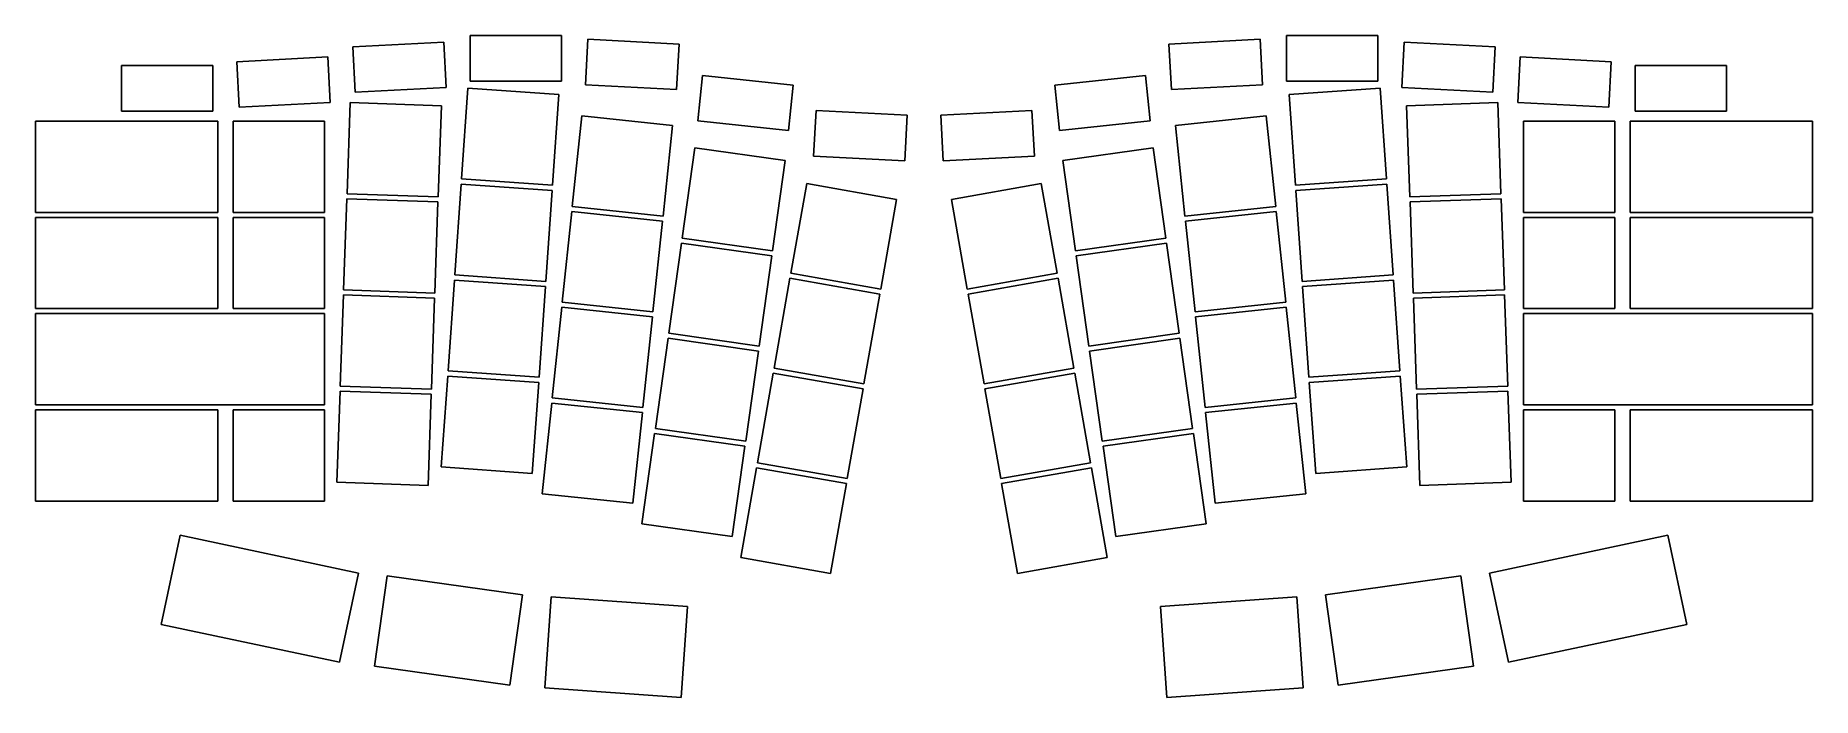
# Model space of a CAD drawing. Header units: millimetres. Extents: x -161 to 190, y -35 to 96.
import ezdxf

# ---------------------------------------------------------------- set-up
doc = ezdxf.new("R2010")
doc.units = ezdxf.units.MM

msp = doc.modelspace()

# ---------------------------------------------------------------- linework, layer by layer
at = {"linetype": 'CONTINUOUS'}
for p, q in [((-75.29, 95.78), (-57.29, 95.78)), ((-75.29, 86.78), (-75.29, 95.78)), ((-57.29, 95.78), (-57.29, 86.78)), ((-52.54, 86.05), (-52.07, 95.04)), ((-52.07, 95.04), (-34.1, 94.09)), ((62.6, 94.09), (80.57, 95.04)), ((80.57, 95.04), (81.04, 86.05)), ((85.79, 95.78), (103.79, 95.78)), ((85.79, 86.78), (85.79, 95.78)), ((103.79, 95.78), (103.79, 86.78)), ((-121.39, 90.6), (-103.41, 91.54)), ((-103.41, 91.54), (-102.94, 82.55)), ((-98.51, 93.55), (-80.54, 94.49)), ((-98.04, 84.56), (-98.51, 93.55)), ((-80.54, 94.49), (-80.07, 85.5)), ((-34.1, 94.09), (-34.57, 85.11)), ((63.07, 85.11), (62.6, 94.09)), ((108.57, 85.5), (109.04, 94.49)), ((109.04, 94.49), (127.01, 93.55)), ((127.01, 93.55), (126.54, 84.56)), ((131.44, 82.55), (131.91, 91.54)), ((131.91, 91.54), (149.89, 90.6)), ((-144.14, 89.87), (-126.14, 89.87)), ((-144.14, 80.87), (-144.14, 89.87)), ((-126.14, 89.87), (-126.14, 80.87)), ((-120.92, 81.61), (-121.39, 90.6)), ((-30.42, 78.91), (-29.48, 87.86)), ((-29.48, 87.86), (-11.58, 85.98)), ((40.08, 85.98), (57.98, 87.86)), ((57.98, 87.86), (58.92, 78.91)), ((149.89, 90.6), (149.42, 81.61)), ((154.64, 89.87), (172.64, 89.87)), ((154.64, 80.87), (154.64, 89.87)), ((172.64, 89.87), (172.64, 80.87)), ((-80.07, 85.5), (-98.04, 84.56)), ((-77.04, 67.45), (-75.78, 85.41)), ((-75.78, 85.41), (-57.83, 84.15)), ((-57.29, 86.78), (-75.29, 86.78)), ((-34.57, 85.11), (-52.54, 86.05)), ((-11.58, 85.98), (-12.52, 77.03)), ((41.02, 77.03), (40.08, 85.98)), ((81.04, 86.05), (63.07, 85.11)), ((103.79, 86.78), (85.79, 86.78)), ((86.33, 84.15), (104.28, 85.41)), ((104.28, 85.41), (105.54, 67.45)), ((126.54, 84.56), (108.57, 85.5)), ((-126.14, 80.87), (-144.14, 80.87)), ((-102.94, 82.55), (-120.92, 81.61)), ((-99.63, 64.55), (-99, 82.54)), ((-99, 82.54), (-81.01, 81.91)), ((-81.01, 81.91), (-81.64, 63.92)), ((-57.83, 84.15), (-59.08, 66.2)), ((-7.53, 71.98), (-7.05, 80.96)), ((-7.05, 80.96), (10.92, 80.02)), ((17.58, 80.02), (35.55, 80.96)), ((35.55, 80.96), (36.03, 71.98)), ((87.58, 66.2), (86.33, 84.15)), ((109.51, 81.91), (127.5, 82.54)), ((110.14, 63.92), (109.51, 81.91)), ((127.5, 82.54), (128.13, 64.55)), ((149.42, 81.61), (131.44, 82.55)), ((172.64, 80.87), (154.64, 80.87)), ((-161.1, 78.86), (-125.1, 78.86)), ((-161.1, 60.86), (-161.1, 78.86)), ((-125.1, 78.86), (-125.1, 60.86)), ((-122.1, 78.86), (-104.1, 78.86)), ((-122.1, 60.86), (-122.1, 78.86)), ((-104.1, 78.86), (-104.1, 60.86)), ((-55.16, 62), (-53.28, 79.9)), ((-53.28, 79.9), (-35.37, 78.02)), ((-35.37, 78.02), (-37.26, 60.12)), ((-12.52, 77.03), (-30.42, 78.91)), ((10.92, 80.02), (10.45, 71.04)), ((18.05, 71.04), (17.58, 80.02)), ((58.92, 78.91), (41.02, 77.03)), ((63.87, 78.02), (81.78, 79.9)), ((65.76, 60.12), (63.87, 78.02)), ((81.78, 79.9), (83.66, 62)), ((132.6, 78.86), (150.6, 78.86)), ((132.6, 60.86), (132.6, 78.86)), ((150.6, 78.86), (150.6, 60.86)), ((153.6, 78.86), (189.6, 78.86)), ((153.6, 60.86), (153.6, 78.86)), ((189.6, 78.86), (189.6, 60.86)), ((-33.48, 55.79), (-30.97, 73.62)), ((-30.97, 73.62), (-13.15, 71.11)), ((-13.15, 71.11), (-15.65, 53.29)), ((10.45, 71.04), (-7.53, 71.98)), ((36.03, 71.98), (18.05, 71.04)), ((41.65, 71.11), (59.47, 73.62)), ((44.15, 53.29), (41.65, 71.11)), ((59.47, 73.62), (61.98, 55.79)), ((-59.08, 66.2), (-77.04, 67.45)), ((105.54, 67.45), (87.58, 66.2)), ((-100.29, 45.56), (-99.66, 63.55)), ((-99.66, 63.55), (-81.68, 62.92)), ((-81.64, 63.92), (-99.63, 64.55)), ((-78.36, 48.5), (-77.11, 66.45)), ((-77.11, 66.45), (-59.15, 65.2)), ((-59.15, 65.2), (-60.41, 47.24)), ((-12.03, 48.83), (-8.9, 66.56)), ((-8.9, 66.56), (8.82, 63.43)), ((8.82, 63.43), (5.7, 45.71)), ((19.68, 63.43), (37.4, 66.56)), ((22.8, 45.71), (19.68, 63.43)), ((37.4, 66.56), (40.53, 48.83)), ((87.65, 65.2), (105.61, 66.45)), ((88.91, 47.24), (87.65, 65.2)), ((105.61, 66.45), (106.86, 48.5)), ((128.13, 64.55), (110.14, 63.92)), ((110.18, 62.92), (128.16, 63.55)), ((128.16, 63.55), (128.79, 45.56)), ((-125.1, 60.86), (-161.1, 60.86)), ((-161.1, 59.86), (-125.1, 59.86)), ((-161.1, 41.86), (-161.1, 59.86)), ((-125.1, 59.86), (-125.1, 41.86)), ((-104.1, 60.86), (-122.1, 60.86)), ((-122.1, 59.86), (-104.1, 59.86)), ((-122.1, 41.86), (-122.1, 59.86)), ((-104.1, 59.86), (-104.1, 41.86)), ((-81.68, 62.92), (-82.3, 44.93)), ((-57.14, 43.11), (-55.26, 61.01)), ((-55.26, 61.01), (-37.36, 59.13)), ((-37.26, 60.12), (-55.16, 62)), ((83.66, 62), (65.76, 60.12)), ((65.86, 59.13), (83.76, 61.01)), ((83.76, 61.01), (85.64, 43.11)), ((110.8, 44.93), (110.18, 62.92)), ((150.6, 60.86), (132.6, 60.86)), ((132.6, 59.86), (150.6, 59.86)), ((132.6, 41.86), (132.6, 59.86)), ((150.6, 59.86), (150.6, 41.86)), ((189.6, 60.86), (153.6, 60.86)), ((153.6, 59.86), (189.6, 59.86)), ((153.6, 41.86), (153.6, 59.86)), ((189.6, 59.86), (189.6, 41.86)), ((-37.36, 59.13), (-39.24, 41.23)), ((67.74, 41.23), (65.86, 59.13)), ((-36.12, 36.98), (-33.62, 54.8)), ((-33.62, 54.8), (-15.79, 52.3)), ((-15.65, 53.29), (-33.48, 55.79)), ((61.98, 55.79), (44.15, 53.29)), ((44.29, 52.3), (62.12, 54.8)), ((62.12, 54.8), (64.62, 36.98)), ((-15.79, 52.3), (-18.3, 34.47)), ((46.8, 34.47), (44.29, 52.3)), ((-79.69, 29.54), (-78.43, 47.5)), ((-78.43, 47.5), (-60.48, 46.24)), ((-60.41, 47.24), (-78.36, 48.5)), ((-60.48, 46.24), (-61.73, 28.29)), ((-15.33, 30.12), (-12.2, 47.85)), ((-12.2, 47.85), (5.52, 44.72)), ((5.7, 45.71), (-12.03, 48.83)), ((40.53, 48.83), (22.8, 45.71)), ((22.98, 44.72), (40.7, 47.85)), ((40.7, 47.85), (43.83, 30.12)), ((106.86, 48.5), (88.91, 47.24)), ((88.98, 46.24), (106.93, 47.5)), ((90.23, 28.29), (88.98, 46.24)), ((106.93, 47.5), (108.19, 29.54)), ((-100.96, 26.57), (-100.33, 44.56)), ((-100.33, 44.56), (-82.34, 43.94)), ((-82.3, 44.93), (-100.29, 45.56)), ((-82.34, 43.94), (-82.97, 25.95)), ((-59.13, 24.21), (-57.25, 42.11)), ((-57.25, 42.11), (-39.35, 40.23)), ((-39.24, 41.23), (-57.14, 43.11)), ((5.52, 44.72), (2.4, 27)), ((26.1, 27), (22.98, 44.72)), ((85.64, 43.11), (67.74, 41.23)), ((67.85, 40.23), (85.75, 42.11)), ((85.75, 42.11), (87.63, 24.21)), ((128.79, 45.56), (110.8, 44.93)), ((110.84, 43.94), (128.83, 44.56)), ((111.47, 25.95), (110.84, 43.94)), ((128.83, 44.56), (129.46, 26.57)), ((-125.1, 41.86), (-161.1, 41.86)), ((-161.1, 40.86), (-104.1, 40.86)), ((-161.1, 22.86), (-161.1, 40.86)), ((-104.1, 41.86), (-122.1, 41.86)), ((-104.1, 40.86), (-104.1, 22.86)), ((-39.35, 40.23), (-41.23, 22.33)), ((69.73, 22.33), (67.85, 40.23)), ((150.6, 41.86), (132.6, 41.86)), ((132.6, 40.86), (189.6, 40.86)), ((132.6, 22.86), (132.6, 40.86)), ((189.6, 41.86), (153.6, 41.86)), ((189.6, 40.86), (189.6, 22.86)), ((-38.77, 18.16), (-36.26, 35.99)), ((-36.26, 35.99), (-18.44, 33.48)), ((-18.3, 34.47), (-36.12, 36.98)), ((64.62, 36.98), (46.8, 34.47)), ((46.94, 33.48), (64.76, 35.99)), ((64.76, 35.99), (67.27, 18.16)), ((-18.44, 33.48), (-20.94, 15.66)), ((49.44, 15.66), (46.94, 33.48)), ((-81.02, 10.59), (-79.76, 28.55)), ((-79.76, 28.55), (-61.8, 27.29)), ((-61.73, 28.29), (-79.69, 29.54)), ((-18.63, 11.41), (-15.5, 29.14)), ((-15.5, 29.14), (2.23, 26.01)), ((2.4, 27), (-15.33, 30.12)), ((43.83, 30.12), (26.1, 27)), ((26.27, 26.01), (44, 29.14)), ((44, 29.14), (47.13, 11.41)), ((108.19, 29.54), (90.23, 28.29)), ((90.3, 27.29), (108.26, 28.55)), ((108.26, 28.55), (109.52, 10.59)), ((-101.62, 7.59), (-100.99, 25.57)), ((-100.99, 25.57), (-83, 24.95)), ((-82.97, 25.95), (-100.96, 26.57)), ((-83, 24.95), (-83.63, 6.96)), ((-61.8, 27.29), (-63.06, 9.33)), ((2.23, 26.01), (-0.9, 8.29)), ((29.4, 8.29), (26.27, 26.01)), ((91.56, 9.33), (90.3, 27.29)), ((129.46, 26.57), (111.47, 25.95)), ((111.5, 24.95), (129.49, 25.57)), ((112.13, 6.96), (111.5, 24.95)), ((129.49, 25.57), (130.12, 7.59)), ((-104.1, 22.86), (-161.1, 22.86)), ((-161.1, 21.86), (-125.1, 21.86)), ((-161.1, 3.86), (-161.1, 21.86)), ((-125.1, 21.86), (-125.1, 3.86)), ((-122.1, 21.86), (-104.1, 21.86)), ((-122.1, 3.86), (-122.1, 21.86)), ((-104.1, 21.86), (-104.1, 3.86)), ((-61.11, 5.32), (-59.23, 23.22)), ((-59.23, 23.22), (-41.33, 21.34)), ((-41.23, 22.33), (-59.13, 24.21)), ((-41.33, 21.34), (-43.21, 3.43)), ((87.63, 24.21), (69.73, 22.33)), ((69.83, 21.34), (87.73, 23.22)), ((71.71, 3.43), (69.83, 21.34)), ((87.73, 23.22), (89.61, 5.32)), ((189.6, 22.86), (132.6, 22.86)), ((132.6, 21.86), (150.6, 21.86)), ((132.6, 3.86), (132.6, 21.86)), ((150.6, 21.86), (150.6, 3.86)), ((153.6, 21.86), (189.6, 21.86)), ((153.6, 3.86), (153.6, 21.86)), ((189.6, 21.86), (189.6, 3.86)), ((-20.94, 15.66), (-38.77, 18.16)), ((67.27, 18.16), (49.44, 15.66)), ((-41.41, -0.65), (-38.91, 17.17)), ((-38.91, 17.17), (-21.08, 14.67)), ((-21.08, 14.67), (-23.59, -3.16)), ((49.58, 14.67), (67.41, 17.17)), ((52.09, -3.16), (49.58, 14.67)), ((67.41, 17.17), (69.91, -0.65)), ((-63.06, 9.33), (-81.02, 10.59)), ((-0.9, 8.29), (-18.63, 11.41)), ((47.13, 11.41), (29.4, 8.29)), ((109.52, 10.59), (91.56, 9.33)), ((-83.63, 6.96), (-101.62, 7.59)), ((-21.93, -7.3), (-18.8, 10.43)), ((-18.8, 10.43), (-1.07, 7.3)), ((-1.07, 7.3), (-4.2, -10.43)), ((29.57, 7.3), (47.3, 10.43)), ((32.7, -10.43), (29.57, 7.3)), ((47.3, 10.43), (50.43, -7.3)), ((130.12, 7.59), (112.13, 6.96)), ((-125.1, 3.86), (-161.1, 3.86)), ((-104.1, 3.86), (-122.1, 3.86)), ((-43.21, 3.43), (-61.11, 5.32)), ((89.61, 5.32), (71.71, 3.43)), ((150.6, 3.86), (132.6, 3.86)), ((189.6, 3.86), (153.6, 3.86)), ((-136.32, -20.5), (-132.58, -2.89)), ((-132.58, -2.89), (-97.36, -10.38)), ((-23.59, -3.16), (-41.41, -0.65)), ((69.91, -0.65), (52.09, -3.16)), ((125.86, -10.38), (161.08, -2.89)), ((161.08, -2.89), (164.82, -20.5)), ((-97.36, -10.38), (-101.11, -27.98)), ((-4.2, -10.43), (-21.93, -7.3)), ((50.43, -7.3), (32.7, -10.43)), ((129.61, -27.98), (125.86, -10.38)), ((-94.22, -28.72), (-91.72, -10.89)), ((-91.72, -10.89), (-64.98, -14.65)), ((93.48, -14.65), (120.22, -10.89)), ((120.22, -10.89), (122.72, -28.72)), ((-64.98, -14.65), (-67.48, -32.47)), ((-60.59, -33.04), (-59.34, -15.08)), ((-59.34, -15.08), (-32.41, -16.96)), ((-32.41, -16.96), (-33.66, -34.92)), ((60.91, -16.96), (87.84, -15.08)), ((62.16, -34.92), (60.91, -16.96)), ((87.84, -15.08), (89.09, -33.04)), ((95.98, -32.47), (93.48, -14.65)), ((-101.11, -27.98), (-136.32, -20.5)), ((164.82, -20.5), (129.61, -27.98)), ((-67.48, -32.47), (-94.22, -28.72)), ((122.72, -28.72), (95.98, -32.47)), ((-33.66, -34.92), (-60.59, -33.04)), ((89.09, -33.04), (62.16, -34.92))]:
    msp.add_line(p, q, dxfattribs=at)

doc.saveas('drawing.dxf')
